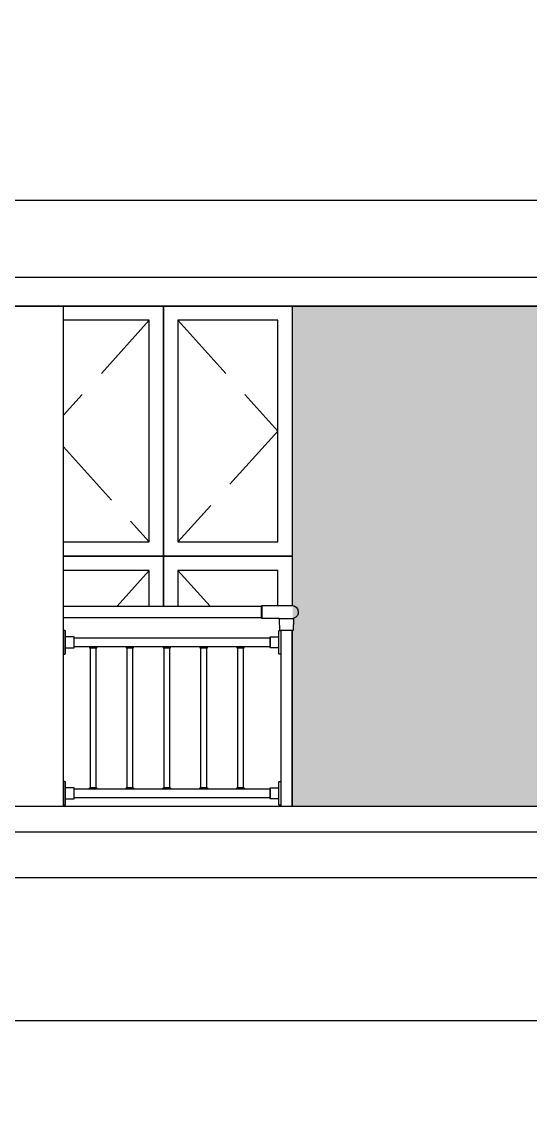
# Model space of a CAD drawing. Extents: x -12446 to 284554, y -295110 to 165007.
# Drawn here: x 13858 to 15636, y -214769 to -210926 of the extents above; entities that cross this region are included whole.
import ezdxf

# ---------------------------------------------------------------- set-up
doc = ezdxf.new("R2010")
doc.units = 0
doc.header["$LTSCALE"] = 1000
doc.linetypes.add('AX-14-E$0$AX-85-M02$0$DASH', pattern=[0.35, 0.25, -0.1])
doc.linetypes.add('AX-14-E$0$DOTE', pattern=[2.42, 2, -0.2, 0.02, -0.2])
doc.layers.get('0').update_dxf_attribs({"linetype": 'CONTINUOUS'})
for name, color, linetype in [('A-Anno-Note', 241, 'CONTINUOUS'), ('AX-14-comp-tc$0$灰褐色真石漆', 15, 'CONTINUOUS'), ('AX-14-E$0$A-Detl-Fine', 152, 'CONTINUOUS'), ('AX-14-E$0$A-Detl-Medm', 40, 'CONTINUOUS'), ('AX-14-E$0$A-Detl-Patt', 8, 'CONTINUOUS'), ('AX-14-E$0$A-Detl-Thin', 131, 'CONTINUOUS'), ('AX-14-E$0$A-elev-FIXT', 9, 'CONTINUOUS'), ('AX-14-E$0$A-elev-HRAL', 61, 'CONTINUOUS'), ('AX-14-E$0$栏杆型材', 82, 'CONTINUOUS'), ('AX-14-E$0$阳台栏杆扶手', 82, 'CONTINUOUS')]:
    doc.layers.add(name, color=color, linetype=linetype)
doc.layers.add('AX-14-E$0$A-Grid', color=222, linetype='AX-14-E$0$DOTE', plot=False)

# ---------------------------------------------------------------- blocks, each defined once
blk = doc.blocks.new('AX-14-E$0$32固定座立面')
at = {"layer": 'AX-14-E$0$栏杆型材', "color": 6, "linetype": 'Continuous'}
blk.add_line((-7, -22.5), (-7, 22.5), dxfattribs=at)
blk.add_lwpolyline([(-7, -22.5, 0.41166), (-10, -19.5), (-36, -19.3, -0.41166), (-37, -18.3), (-37, 18.3, -0.41166), (-36, 19.3), (-10, 19.5, 0.41166), (-7, 22.5), (-7, 39, -0.41166), (-5, 41), (0, 41.1), (0, -41.1), (-5, -41, -0.41166), (-7, -39)], format="xyb", close=True, dxfattribs=at)
blk = doc.blocks.new('AX-14-E$0$4080转角立图')
at = {"layer": 'AX-14-E$0$A-elev-FIXT', "linetype": 'Continuous'}
blk.add_line((25.6, 42), (-24.3, 42), dxfattribs=at)
blk.add_lwpolyline([(-25.3, 43, -0.327139), (-24.2, 41.5), (-23.5, 0), (23.5, 0), (24.2, 40.5, -0.409111), (25.7, 42), (85.3, 42, 0.414214), (86.8, 43.5), (86.8, 86.5, 0.414214), (85.3, 88), (-18.8, 88, 0.865157)], format="xyb", close=True, dxfattribs=at)
blk = doc.blocks.new('AX-14-E$0$A$C4D5E14F1')
at = {"layer": 'AX-14-E$0$A-Detl-Fine'}
for points in [[(12050, 2125), (12350, 2125), (12350, 2900), (12050, 2900)], [(12350, 1900), (12350, 2025), (12050, 2025)], [(12800, 1903), (12800, 2025), (12450, 2025), (12450, 1900)]]:
    blk.add_lwpolyline(points, dxfattribs=at)
blk.add_lwpolyline([(12800, 2900), (12450, 2900), (12450, 2125), (12800, 2125)], close=True, dxfattribs=at)
at = {"layer": 'AX-14-E$0$A-Detl-Patt', "linetype": 'AX-14-E$0$AX-85-M02$0$DASH'}
for points in [[(12350, 2900), (12050, 2567.9)], [(12450, 2900), (12800, 2512.5), (12450, 2125)], [(12050, 2457.1), (12350, 2125)], [(12350, 2025), (12237.1, 1900)], [(12450, 2025), (12562.9, 1900)]]:
    blk.add_lwpolyline(points, dxfattribs=at)
at = {"layer": 'AX-14-E$0$A-Detl-Thin'}
for p, q in [((12100, 3050), (12100, 2950)), ((12050, 1200), (12100, 1200)), ((12100, 1200), (12100, 1100)), ((12900, 1200), (12900, 1100)), ((12900, 1100), (12850, 1100)), ((12850, 645), (13150, 645)), ((12050, 100), (20650, 100))]:
    blk.add_line(p, q, dxfattribs=at)
for points in [[(12050, 0), (12050, 3050)], [(12050, 2075), (12400, 2075), (12400, 2950), (12050, 2950)], [(12850, 2950), (12400, 2950), (12400, 2075), (12850, 2075)], [(12850, 2950), (12850, 1903)], [(12400, 1900), (12400, 2075), (12050, 2075)], [(12850, 2075), (12400, 2075), (12400, 1900)], [(12850, 1815), (12850, 1200)], [(12900, 1200), (12850, 1200)], [(12850, 1100), (12050, 1100)], [(12850, 645), (12050, 645)], [(20650, 645), (13150, 645)], [(12850, 525), (12050, 525)], [(13150, 525), (12850, 525)], [(19549.5, 525), (13150, 525)]]:
    blk.add_lwpolyline(points, dxfattribs=at)
blk.add_lwpolyline([(12050, 1200), (12900, 1200), (12900, 1100), (12050, 1100)], close=True, dxfattribs=at)
at = {"layer": 'AX-14-E$0$A-elev-HRAL', "ltscale": 10}
for points in [[(12140.8, 1758, 0.414214), (12140.3, 1757.5), (12140.3, 1755.5, 0.414214), (12140.8, 1755), (12165.8, 1755, 0.414214), (12166.3, 1755.5), (12166.3, 1757.5, 0.414214), (12165.8, 1758)], [(12269.8, 1758, 0.414214), (12269.3, 1757.5), (12269.3, 1755.5, 0.414214), (12269.8, 1755), (12294.8, 1755, 0.414214), (12295.3, 1755.5), (12295.3, 1757.5, 0.414214), (12294.8, 1758)], [(12398.8, 1758, 0.414214), (12398.3, 1757.5), (12398.3, 1755.5, 0.414214), (12398.8, 1755), (12423.8, 1755, 0.414214), (12424.3, 1755.5), (12424.3, 1757.5, 0.414214), (12423.8, 1758)], [(12527.8, 1758, 0.414214), (12527.3, 1757.5), (12527.3, 1755.5, 0.414214), (12527.8, 1755), (12552.8, 1755, 0.414214), (12553.3, 1755.5), (12553.3, 1757.5, 0.414214), (12552.8, 1758)], [(12656.8, 1758, 0.414214), (12656.3, 1757.5), (12656.3, 1755.5, 0.414214), (12656.8, 1755), (12681.8, 1755, 0.414214), (12682.3, 1755.5), (12682.3, 1757.5, 0.414214), (12681.8, 1758)], [(12140.8, 1262, -0.414214), (12140.3, 1262.5), (12140.3, 1264.5, -0.414214), (12140.8, 1265), (12165.8, 1265, -0.414214), (12166.3, 1264.5), (12166.3, 1262.5, -0.414214), (12165.8, 1262)], [(12269.8, 1262, -0.414214), (12269.3, 1262.5), (12269.3, 1264.5, -0.414214), (12269.8, 1265), (12294.8, 1265, -0.414214), (12295.3, 1264.5), (12295.3, 1262.5, -0.414214), (12294.8, 1262)], [(12398.8, 1262, -0.414214), (12398.3, 1262.5), (12398.3, 1264.5, -0.414214), (12398.8, 1265), (12423.8, 1265, -0.414214), (12424.3, 1264.5), (12424.3, 1262.5, -0.414214), (12423.8, 1262)], [(12527.8, 1262, -0.414214), (12527.3, 1262.5), (12527.3, 1264.5, -0.414214), (12527.8, 1265), (12552.8, 1265, -0.414214), (12553.3, 1264.5), (12553.3, 1262.5, -0.414214), (12552.8, 1262)], [(12656.8, 1262, -0.414214), (12656.3, 1262.5), (12656.3, 1264.5, -0.414214), (12656.8, 1265), (12681.8, 1265, -0.414214), (12682.3, 1264.5), (12682.3, 1262.5, -0.414214), (12681.8, 1262)]]:
    blk.add_lwpolyline(points, format="xyb", close=True, dxfattribs=at)
for points in [[(12162.8, 1265), (12143.8, 1265), (12143.8, 1755), (12162.8, 1755)], [(12291.8, 1265), (12272.8, 1265), (12272.8, 1755), (12291.8, 1755)], [(12420.8, 1265), (12401.8, 1265), (12401.8, 1755), (12420.8, 1755)], [(12549.8, 1265), (12530.8, 1265), (12530.8, 1755), (12549.8, 1755)], [(12678.8, 1265), (12659.8, 1265), (12659.8, 1755), (12678.8, 1755)]]:
    blk.add_lwpolyline(points, close=True, dxfattribs=at)
at = {"layer": 'AX-14-E$0$栏杆型材'}
for points in [[(12850, 1815), (12810, 1815), (12810, 1200), (12850, 1200)], [(12087, 1790), (12773, 1790), (12773, 1758), (12087, 1758)], [(12087, 1262), (12773, 1262), (12773, 1230), (12087, 1230)]]:
    blk.add_lwpolyline(points, close=True, dxfattribs=at)
at = {"layer": 'AX-14-E$0$阳台栏杆扶手'}
blk.add_lwpolyline([(12743.3, 1860), (12050, 1860), (12050, 1900), (12743.3, 1900)], close=True, dxfattribs=at)
at = {"layer": 'AX-14-E$0$A-elev-HRAL', "xscale": -1}
for name, p in [('AX-14-E$0$4080转角立图', (12830, 1815)), ('AX-14-E$0$32固定座立面', (12050, 1246))]:
    blk.add_blockref(name, p, dxfattribs=at)
at = {"layer": 'AX-14-E$0$A-elev-HRAL', "extrusion": (0, 0, -1), "zscale": -1}
blk.add_blockref('AX-14-E$0$32固定座立面', (-12050, 1774), dxfattribs=at)
at = {"layer": 'AX-14-E$0$A-elev-HRAL', "extrusion": (0, 0, -1), "xscale": -1, "zscale": -1}
for p in [(-12810, 1774), (-12810, 1246)]:
    blk.add_blockref('AX-14-E$0$32固定座立面', p, dxfattribs=at)
blk = doc.blocks.new('AX-14-E$0$14141415YHTR4H54H56D')
at = {"layer": 'AX-14-E$0$A-Detl-Thin'}
for points in [[(12050, 100), (12050, 3050)], [(12900, 1200), (12900, 1100), (12850, 1100), (12850, 645), (13150, 645)], [(12850, 645), (12050, 645)], [(19249.5, 645), (13150, 645)], [(12850, 525), (12050, 525)], [(13150, 525), (12850, 525)], [(19549.5, 525), (13150, 525)]]:
    blk.add_lwpolyline(points, dxfattribs=at)
blk = doc.blocks.new('AX-14-E$0$A$C556601EE')
blk.add_wipeout([(-750, 955.3), (-750, 865.3), (-650, 865.3), (-650, 705.3), (-700, 705.3), (-700, 205.3), (-650, 205.3), (-650, -155), (-700, -155), (-700, -244.7), (14300.4, -244.7), (14300.4, -155), (14250.4, -154.7), (14250.4, 205.3), (14300.4, 205.3), (14300.4, 705), (14250.4, 705.3), (14250.4, 865), (14350.4, 865), (14350.4, 955)]).dxf.layer = 'AX-14-E$0$A-Detl-Thin'
at = {"layer": 'AX-14-E$0$A-Detl-Medm'}
for p, q in [((14350.4, 955), (-750, 955)), ((14250.4, 865), (-650, 865)), ((14300.4, 705), (-700, 705)), ((14250.4, 205.3), (-650, 205.3))]:
    blk.add_line(p, q, dxfattribs=at)
blk = doc.blocks.new('AX-14-E$0$FAGSGSGJDSGUJDSGFKSSGAFUKSF')
at = {"layer": 'AX-14-E$0$A-Detl-Thin', "color": 6}
blk.add_lwpolyline([(5647.8, 2063.2), (5800, 1598.2), (5850, 1598.2), (5850, 1328.2), (5800, 1328.2), (5800, 1228.2), (7569.5, 1228.2), (7569.5, 1163.2), (7549.5, 1163.2), (7549.5, 1063.2), (27150, 1063.2)], dxfattribs=at)
blk.add_wipeout([(5550, 2263.2), (5550, 2163.2), (5600, 2163.2), (5600, 2063.2), (5647.8, 2063.2), (5800, 1598.2), (5850, 1598.2), (5850, 1328.2), (5800, 1328.2), (5800, 1228.2), (7569.5, 1228.2), (7569.5, 1163.2), (7549.5, 1163.2), (7549.5, 1063.2), (27150, 1063.2), (27150, 1163.2), (27130, 1163.2), (27130, 1228.2), (29050, 1228.2), (29050, 1328.2), (29000, 1328.2), (29000, 1598.2), (29050, 1598.2), (29200, 2063.2), (29250, 2063.2), (29250, 2163.2), (29300, 2163.2), (29300, 2263.2)]).dxf.layer = 'AX-14-E$0$A-Detl-Medm'
at = {"layer": 'AX-14-E$0$A-Detl-Medm'}
for p, q in [((7519.5, 1433.2), (27180, 1433.2)), ((27150, 1163.2), (7549.5, 1163.2)), ((27150, 1063.2), (7549.5, 1063.2))]:
    blk.add_line(p, q, dxfattribs=at)
blk = doc.blocks.new('AX-14-comp-tc')
at = {"layer": 'AX-14-comp-tc$0$灰褐色真石漆'}
h = blk.add_hatch(dxfattribs=at)
h.set_pattern_fill('离散材料', color=256, scale=50)
h.set_pattern_definition([(0, (217.28, 3094), (132, 228), [12, -201, 9, -87, 18, -213]), (10, (160.28, 3217), (80.67614, 285.3443), [21, -51, 27, -159, 15, -198]), (20, (130.28, 3121), (133.47095, 220.97625), [24, -165, 21, -123, 15, -96]), (30, (217.28, 3103), (-21.96926, 254.05187), [15, -99, 12, -147, 9, -195]), (40, (133.28, 3169), (33.83592, 216.37036), [12, -132, 9, -84, 24, -153]), (50, (178.28, 3061), (-80.24786, 235.7335), [6, -111, 15, -183, 18, -93]), (60, (187.28, 3082), (-99.47303, 223.70766), [15, -123, 6, -144, 12, -111]), (70, (154.28, 3046), (-109.89227, 215.58685), [9, -57, 18, -96, 12, -132]), (80, (169.28, 3223), (-208.56534, 164.71945), [21, -132, 9, -156, 18, -147]), (90, (187.28, 3094), (-264, 111), [18, -93, 12, -183, 6, -186]), (100, (139.28, 3187), (-247.97146, 145.1453), [21, -117, 18, -96, 21, -219]), (110, (118.28, 3016), (-240.44034, 81.69114), [24, -78, 12, -159, 18, -174]), (120, (37.28, 3052), (-286.64994, 28.49227), [15, -201, 18, -93, 21, -123]), (130, (103.28, 2986), (-279.10777, 71.26608), [9, -66, 12, -129, 24, -168]), (140, (13.28, 3226), (-220.59685, -34.20569), [18, -108, 21, -93, 12, -126]), (150, (262.28, 2968), (-204.82497, -120.76726), [12, -84, 24, -186, 21, -171]), (160, (64.28, 3136), (-237.90107, -162.4287), [18, -126, 15, -114, 12, -183]), (170, (82.28, 3064), (-215.64405, -169.12317), [27, -99, 18, -135, 24, -132])])
h.paths.add_polyline_path([(14652.4, -218341.9), (14652.4, -220091.7), (15552.4, -220091.9), (15552.4, -219436.9), (15802.4, -219436.9), (15802.4, -218641.9), (17602.4, -218641.9), (17602.4, -219436.9), (19102.4, -219436.9), (19102.4, -218641.9), (20351.9, -218641.9), (20351.9, -220091.8), (21351.9, -220091.9), (21351.9, -218341.9)])
blk = doc.blocks.new('AX-14-E')
blk.add_blockref('AX-14-E$0$A$C4D5E14F1', (1953.9, -214869.4))
at = {"layer": 'AX-14-E$0$A-Grid'}
for p, q in [((-714.4, -211154.4), (39369.1, -211154.4)), ((-714.4, -214104.4), (39369.1, -214104.4))]:
    blk.add_line(p, q, dxfattribs=at)
blk.add_blockref('AX-14-E$0$14141415YHTR4H54H56D', (1953.9, -211919.4))
at = {"layer": 'AX-14-E$0$A-Detl-Thin'}
for name, p in [('AX-14-E$0$FAGSGSGJDSGUJDSGFKSSGAFUKSF', (1153.9, -212982.6)), ('AX-14-E$0$A$C556601EE', (11703.6, -214624.4))]:
    blk.add_blockref(name, p, dxfattribs=at)
blk.add_blockref('AX-14-comp-tc', (152.8, 6422.5), dxfattribs=at)

msp = doc.modelspace()

# ---------------------------------------------------------------- block references
at = {"layer": 'A-Anno-Note'}
msp.add_blockref('AX-14-E', (0, 0), dxfattribs=at)

doc.saveas('drawing.dxf')
